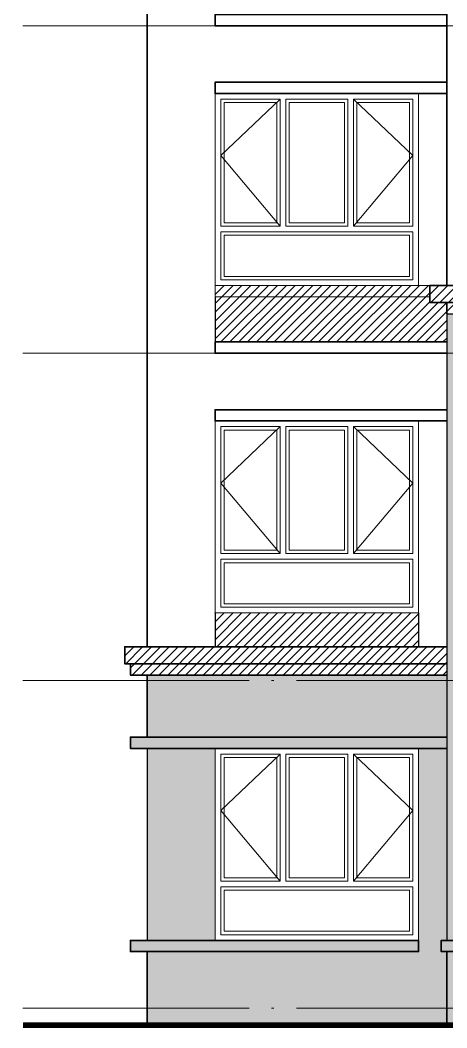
# Model space of a CAD drawing. Extents: x -518115 to 790560, y -210384 to 1628073.
# Drawn here: x 419392 to 423167, y 123274 to 132199 of the extents above; entities that cross this region are included whole.
import ezdxf

# ---------------------------------------------------------------- set-up
doc = ezdxf.new("R2010")
doc.units = 0
doc.header["$LTSCALE"] = 1000
doc.header["$MEASUREMENT"] = 0
doc.linetypes.add('DOTE', pattern=[2.4200000000000004, 2, -0.2, 0.02, -0.2])
for name, color, linetype in [('3-剖面填充（细）', 250, 'Continuous'), ('5-平立面看线1', 45, 'Continuous'), ('看线', 251, 'Continuous')]:
    doc.layers.add(name, color=color, linetype=linetype)
for name, color, linetype, lineweight in [('DOTE', 19, 'DOTE', 9), ('WINDOW', 144, 'Continuous', 15), ('立面-中轮廓线', 213, 'Continuous', 35), ('立面-普通轮廓', 7, 'Continuous', 18), ('立面-窗开启线', 250, 'Continuous', 13)]:
    doc.layers.add(name, color=color, linetype=linetype, lineweight=lineweight)

# ---------------------------------------------------------------- blocks, each defined once
blk = doc.blocks.new('A$C6BC36758')
at = {"layer": 'WINDOW'}
for points in [[(-1750.000285381684, 1650), (-1225.000285381684, 1650), (-1225.000285381684, 525), (-1750.000285381684, 525)], [(-1175.000285381684, 1650), (-624.9999999997672, 1650), (-624.9999999997672, 525), (-1175.000285381684, 525)], [(-50, 1650), (-575, 1650), (-575, 525), (-50, 525)], [(-1750.000285381684, 475), (-50, 475), (-50, 50), (-1750.000285381684, 50)]]:
    blk.add_lwpolyline(points, close=True, dxfattribs=at)
at = {"layer": 'WINDOW', "color": 250}
for points in [[(-1720.000285381684, 1620), (-1255.000285381684, 1620), (-1255.000285381684, 555), (-1720.000285381684, 555)], [(-1145.000285381684, 1620), (-654.9999999997672, 1620), (-654.9999999997672, 555), (-1145.000285381684, 555)], [(-80, 1620), (-545, 1620), (-545, 555), (-80, 555)], [(-1720.000285381684, 445), (-80, 445), (-80, 80), (-1720.000285381684, 80)]]:
    blk.add_lwpolyline(points, close=True, dxfattribs=at)
at = {"layer": '立面-普通轮廓'}
blk.add_lwpolyline([(-1800.000285381684, 1700), (0, 1700), (0, 0), (-1800.000285381684, 0)], close=True, dxfattribs=at)
at = {"layer": '立面-窗开启线', "color": 251, "ltscale": 0.5, "true_color": 0x636466}
for points in [[(-1225.000285381684, 1650), (-1750.000285381684, 1150), (-1225.000285381684, 525)], [(-575, 1650), (-50, 1150), (-575, 525)]]:
    blk.add_lwpolyline(points, dxfattribs=at)
blk = doc.blocks.new('GDGTFHFHFGHB')
at = {"layer": '立面-中轮廓线'}
for p, q in [((420516.578702806, 38176), (420516.578702806, 35275.99999999988)), ((423166.5787371339, 38176.00000000001), (423166.5787371339, 35276.00000000003))]:
    blk.add_line(p, q, dxfattribs=at)
blk.add_lwpolyline([(423166.5787371339, 35276.00000000003), (421116.5787028348, 35275.99999999977), (421116.5787028348, 35375.99999999977), (423166.5787371339, 35375.99999999951)], dxfattribs=at)

msp = doc.modelspace()

# ---------------------------------------------------------------- hatches: boundary and pattern name
at = {"layer": '3-剖面填充（细）'}
h = msp.add_hatch(dxfattribs=at)
h.set_pattern_fill('ANSI31', color=256, scale=35)
h.set_pattern_definition([(45, (3.463355824351311e-08, 85272.63961436617), (-39.28862052967754, 39.28862052967754), [])])
h.paths.add_polyline_path([(423166.5787371685, 129698.6396143658), (423016.5787371789, 129698.6396143657), (423016.5787371789, 129848.6396143727), (421116.5787028698, 129848.6396143664), (421116.5787028698, 129348.6396143661), (423166.5787371685, 129348.6396143728)])
h = msp.add_hatch(dxfattribs=at)
h.set_pattern_fill('ANSI31', color=256, scale=35)
h.set_pattern_definition([(45, (1900.00003433344, 85272.63961436547), (-39.28862052967754, 39.28862052967754), [])])
h.paths.add_polyline_path([(423016.5787371686, 129698.6396143653), (468216.5854862838, 129698.6396143524), (468216.5854862838, 129848.6396143595), (423016.5787371686, 129848.6396143657)])
h = msp.add_hatch(dxfattribs=at)
h.set_pattern_fill('ANSI31', color=256, scale=35)
h.set_pattern_definition([(45, (2050.00003433344, 85122.63961436547), (-39.28862052967754, 39.28862052967754), [])])
h.paths.add_polyline_path([(423166.5787371686, 129598.6396143653), (468066.5854862838, 129598.6396143524), (468066.5854862838, 129698.6396143595), (423166.5787371686, 129698.6396143657)])
h = msp.add_hatch(dxfattribs=at)
h.set_pattern_fill('混凝土', color=251, scale=40)
h.set_pattern_definition([(49.99999999999999, (11914.00000003458, 99772.63961436617), (286.9040730403014, -25.10085399303804), [30, -330]), (355, (11914.00000003458, 99772.63961436617), (-55.50053344520001, 300.8768534800047), [24, -264]), (100.4514, (11937.90867203457, 99770.54787836614), (231.4037526856086, 275.7758168243814), [25.496076, -280.4568448]), (46.18420000000001, (11914.00000003458, 99852.63961436617), (426.8964194502578, -66.20760573160723), [45, -495]), (96.6356, (11949.57469803458, 99847.12229156616), (373.8650822194813, 389.6471483601767), [38.2441152, -420.6852]), (351.1842, (11914.00000003458, 99852.63961436617), (373.8647780534509, 389.6474403701299), [36, -396]), (21, (11954.00000003458, 99832.63961436617), (238.7628208473847, -161.0475562661355), [30, -330]), (326.0000000000001, (11954.00000003458, 99832.63961436617), (97.32613276863269, 290.0600180187412), [24, -264]), (71.4514, (11973.89689323458, 99819.21897196618), (336.089051432596, 129.012198683981), [25.496076, -280.4568448]), (37.50000000000001, (11914.00000003458, 99772.63961436617), (4.863942126916267, 133.1575415325246), [0, -260.8, 0, -268, 0, -265]), (7.499999999999999, (11914.00000003458, 99772.63961436617), (105.2278149768594, 157.7646847529441), [0, -152.8, 0, -254.8, 0, -101]), (327.5, (11824.80000003457, 99772.63961436617), (213.5289744689636, -9.021948693751902), [0, -100, 0, -312, 0, -414]), (317.5, (11784.80000003457, 99772.63961436617), (233.2744677369545, 40.04199293292709), [0, -130, 0, -207.2, 0, -294])])
h.paths.add_polyline_path([(447916.5786882546, 128648.6396143749), (446116.5718837513, 128648.6396143749), (446116.5718837513, 126448.6396124547), (447916.5786882546, 126448.6396124547)], flags=16)
h.paths.add_polyline_path([(455866.5784017715, 125748.639614374), (457466.5786871741, 125748.639614374), (457466.5786871741, 124048.639614374), (455866.5784017715, 124048.639614374)], flags=16)
h.paths.add_polyline_path([(455866.5786871704, 128648.639614374), (457466.5786871741, 128648.639614374), (457466.5786871741, 126948.639614374), (455866.5786871704, 126948.639614374)], flags=16)
h.paths.add_polyline_path([(454266.5786874751, 125748.6396143723), (455566.5786874744, 125748.6396143723), (455566.5786874744, 123748.6021976672), (454266.5786874751, 123748.6021976672)], flags=16)
h.paths.add_polyline_path([(454266.5786875947, 128648.6396143742), (455566.578687594, 128648.6396143742), (455566.578687594, 126448.6396143718), (454266.5786875947, 126448.6396143718)], flags=16)
h.paths.add_polyline_path([(449566.5784026236, 125748.6396143663), (449566.5784026236, 124648.6395327099), (449316.5786852357, 124648.6395327099), (449316.5786852357, 124048.639614374), (449366.5786852149, 124048.6396143948), (449366.5786852149, 123948.6396143742), (449316.5786852357, 123948.6396143742), (449316.5786851107, 124048.639613397), (453966.5787014033, 124048.639613397), (453966.5787015284, 125748.6396143741), (452466.4849851746, 125748.6396143663), (452466.4849851746, 124648.6395327099), (451666.5786880053, 124648.6395327099), (451666.5786880052, 125748.639614374)], flags=16)
h.paths.add_polyline_path([(449566.5784026236, 128648.6396143663), (449566.5784026235, 127548.6395327174), (449316.5786852357, 127548.6395327165), (449316.5786852357, 126448.6396143734), (453966.5787015284, 126448.6396143734), (453966.5787015284, 128648.6396143742), (452466.4849851746, 128648.6396143742), (452466.4849851746, 127548.6395327174), (451666.5786880053, 127548.6395327174), (451666.5786880053, 128648.6396143737)], flags=16)
h.paths.add_polyline_path([(446116.5784028727, 125748.639614374), (447916.5786882544, 125748.639614374), (447916.5786882544, 124048.639614374), (446116.5784028727, 124048.639614374)], flags=16)
h.paths.add_polyline_path([(460366.5789883212, 125748.639614374), (458766.5787029187, 125748.639614374), (458766.5787029187, 124048.639614374), (460366.5789883212, 124048.639614374)], flags=16)
h.paths.add_polyline_path([(460366.5787029223, 128648.639614374), (458766.5787029187, 128648.639614374), (458766.5787029187, 126948.639614374), (460366.5787029223, 126948.639614374)], flags=16)
h.paths.add_polyline_path([(461966.5787026176, 125748.6396143723), (460666.5787026183, 125748.6396143723), (460666.5787026183, 123748.6021976672), (461966.5787026176, 123748.6021976672)], flags=16)
h.paths.add_polyline_path([(461966.578702498, 128648.6396143742), (460666.5787024987, 128648.6396143742), (460666.5787024987, 126448.6396143718), (461966.578702498, 126448.6396143718)], flags=16)
h.paths.add_polyline_path([(466666.5789874691, 125748.6396143663), (466666.5789874691, 124648.6395327099), (466916.578704857, 124648.6395327099), (466916.578704857, 124048.639614374), (466866.5787048779, 124048.6396143948), (466866.5787048779, 123948.6396143742), (466916.578704857, 123948.6396143742), (466916.578704857, 124048.6396143659), (462266.5786885644, 124048.6396143659), (462266.5786885644, 125748.6396143741), (463766.6724049181, 125748.6396143663), (463766.6724049181, 124648.6395327099), (464566.5787020875, 124648.6395327099), (464566.5787020875, 125748.639614374)], flags=16)
h.paths.add_polyline_path([(466666.5789874691, 128648.6396143663), (466666.5789874692, 127548.6395327174), (466916.578704857, 127548.6395327165), (466916.578704857, 126448.6396143734), (462266.5786885644, 126448.6396143734), (462266.5786885644, 128648.6396143742), (463766.6724049181, 128648.6396143742), (463766.6724049181, 127548.6395327174), (464566.5787020875, 127548.6395327174), (464566.5787020875, 128648.6396143737)], flags=16)
h.paths.add_polyline_path([(470116.57898722, 125748.639614374), (468316.5787018383, 125748.639614374), (468316.5787018383, 124048.639614374), (470116.57898722, 124048.639614374)], flags=16)
h.paths.add_polyline_path([(443316.5787164532, 128648.6396143749), (445116.5855209566, 128648.6396143749), (445116.5855209566, 126448.6396124547), (443316.5787164532, 126448.6396124547)], flags=16)
h.paths.add_polyline_path([(435366.5790029363, 125748.639614374), (433766.5787175338, 125748.639614374), (433766.5787175338, 124048.639614374), (435366.5790029363, 124048.639614374)], flags=16)
h.paths.add_polyline_path([(435366.5787175375, 128648.639614374), (433766.5787175338, 128648.639614374), (433766.5787175338, 126948.639614374), (435366.5787175375, 126948.639614374)], flags=16)
h.paths.add_polyline_path([(436966.5787172327, 125748.6396143723), (435666.5787172334, 125748.6396143723), (435666.5787172334, 123748.6021976672), (436966.5787172327, 123748.6021976672)], flags=16)
h.paths.add_polyline_path([(436966.5787171131, 128648.6396143742), (435666.5787171138, 128648.6396143742), (435666.5787171138, 126448.6396143718), (436966.5787171131, 126448.6396143718)], flags=16)
h.paths.add_polyline_path([(441666.5790020843, 125748.6396143663), (441666.5790020843, 124648.6395327099), (441916.5787194722, 124648.6395327099), (441916.5787194722, 124048.639614374), (441866.578719493, 124048.6396143948), (441866.578719493, 123948.6396143742), (441916.5787194722, 123948.6396143742), (441916.5787194721, 124048.6396143662), (437266.5787031794, 124048.6396143662), (437266.5787031795, 125748.6396143741), (438766.6724195332, 125748.6396143663), (438766.6724195332, 124648.6395327099), (439566.5787167026, 124648.6395327099), (439566.5787167026, 125748.639614374)], flags=16)
h.paths.add_polyline_path([(441666.5790020843, 128648.6396143663), (441666.5790020843, 127548.6395327174), (441916.5787194722, 127548.6395327165), (441916.5787194722, 126448.6396143734), (437266.5787031795, 126448.6396143734), (437266.5787031795, 128648.6396143742), (438766.6724195332, 128648.6396143742), (438766.6724195332, 127548.6395327174), (439566.5787167026, 127548.6395327174), (439566.5787167026, 128648.6396143737)], flags=16)
h.paths.add_polyline_path([(445116.5790018351, 125748.639614374), (443316.5787164535, 125748.639614374), (443316.5787164535, 124048.639614374), (445116.5790018351, 124048.639614374)], flags=16)
h.paths.add_polyline_path([(430866.5784163867, 125748.639614374), (432466.5787017892, 125748.639614374), (432466.5787017892, 124048.639614374), (430866.5784163867, 124048.639614374)], flags=16)
h.paths.add_polyline_path([(430866.5787017855, 128648.639614374), (432466.5787017892, 128648.639614374), (432466.5787017892, 126948.639614374), (430866.5787017855, 126948.639614374)], flags=16)
h.paths.add_polyline_path([(429266.5787020902, 125748.6396143723), (430566.5787020896, 125748.6396143723), (430566.5787020896, 123748.6021976672), (429266.5787020902, 123748.6021976672)], flags=16)
h.paths.add_polyline_path([(429266.5787022099, 128648.6396143742), (430566.5787022092, 128648.6396143742), (430566.5787022092, 126448.6396143718), (429266.5787022099, 126448.6396143718)], flags=16)
h.paths.add_polyline_path([(424566.5784172387, 125748.6396143663), (424566.5784172387, 124648.6395327099), (424316.5786998508, 124648.6395327099), (424316.5786998508, 124048.639614374), (424366.57869983, 124048.6396143948), (424366.57869983, 123948.6396143742), (424316.5786998508, 123948.6396143742), (424316.5786997258, 124048.639613397), (428966.5787160185, 124048.639613397), (428966.5787161435, 125748.6396143741), (427466.4849997897, 125748.6396143663), (427466.4849997897, 124648.6395327099), (426666.5787026204, 124648.6395327099), (426666.5787026203, 125748.639614374)], flags=16)
h.paths.add_polyline_path([(424566.5784172387, 128648.6396143663), (424566.5784172387, 127548.6395327174), (424316.5786998508, 127548.6395327165), (424316.5786998508, 126448.6396143734), (428966.5787161435, 126448.6396143734), (428966.5787161435, 128648.6396143742), (427466.4849997897, 128648.6396143742), (427466.4849997897, 127548.6395327174), (426666.5787026204, 127548.6395327174), (426666.5787026204, 128648.6396143737)], flags=16)
h.paths.add_polyline_path([(421116.5784174878, 125748.639614374), (422916.5787028695, 125748.639614374), (422916.5787028695, 124048.639614374), (421116.5784174878, 124048.639614374)], flags=16)
h.paths.add_polyline_path([(420516.5785601498, 126398.6396143736), (420516.5785601498, 125848.639614374), (420366.5788455314, 125848.639614374), (420366.5788455314, 125748.639614374), (420516.5788455313, 125748.639614374), (420516.5788455313, 124048.639614374), (420366.5787028406, 124048.639614374), (420366.5787028406, 123948.639614374), (420516.5787406973, 123948.6396056378), (420516.5787028406, 123298.6396143736), (470716.5787021723, 123298.6396143736), (470716.5787021724, 123948.639614374), (470866.5855206116, 123948.639614374), (470866.5855206116, 124048.639614374), (470716.5787021723, 124048.639614374), (470716.5855206116, 125748.639614374), (470866.5853779208, 125748.639614374), (470866.5853779208, 125848.639614374), (470716.5855206116, 125848.639614374), (470716.578844558, 126398.6396143736), (468066.5786675394, 126398.6396143736), (468066.5786675394, 129598.6396143731), (423166.5787371685, 129598.6396143731), (423166.5787371685, 126398.6396143736)])
h = msp.add_hatch(dxfattribs=at)
h.set_pattern_fill('ANSI31', color=256, scale=35)
h.set_pattern_definition([(45, (3.463355824351311e-08, 82372.63961436617), (-39.28862052967754, 39.28862052967754), [])])
h.paths.add_polyline_path([(421116.5787028698, 126648.6396143662), (422916.5787028697, 126648.6396143664), (422916.5787028697, 126948.6396143734), (421116.5787028698, 126948.6396143664)])
h = msp.add_hatch(dxfattribs=at)
h.set_pattern_fill('ANSI31', color=256, scale=35)
h.set_pattern_definition([(45, (-800.0001426851959, 82072.63961436594), (-39.28862052967754, 39.28862052967754), [])])
h.paths.add_polyline_path([(420316.5785601499, 126498.6396143662), (420366.5785601499, 126498.6396143662), (420366.5785601498, 126398.6396143666), (423166.5787371685, 126398.6396143658), (423166.5787371685, 126648.6396143658), (420316.5785601499, 126648.6396143662)])

# ---------------------------------------------------------------- linework, layer by layer
for p, q in [((421116.5787028697, 129748.6396143664), (421116.5787028695, 129348.6396143659)), ((423166.5787371685, 129598.6396143657), (468066.5854862838, 129598.6396143657)), ((421116.5784174878, 126948.6396143665), (421116.5787028695, 126648.6396143662)), ((422916.5787028695, 126948.6396143665), (422916.5787028695, 126648.6396143646))]:
    msp.add_line(p, q, dxfattribs=at)
at = {"layer": '5-平立面看线1', "color": 1, "ltscale": 0.8, "const_width": 50}
msp.add_lwpolyline([(471816.5787018674, 123298.6396143662), (419416.5787028405, 123298.6396143662)], dxfattribs=at)
at = {"layer": 'DOTE', "linetype": 'DOTE'}
for p, q in [((419416.5787028407, 132148.6396143662), (471816.5787018674, 132148.6396143663)), ((419416.5787028407, 129248.6396143662), (471816.5787018674, 129248.6396143663)), ((419416.5787028407, 126348.6396143662), (471816.5787018674, 126348.6396143663)), ((419416.5787028407, 123448.6396143662), (471816.5787018674, 123448.6396143663))]:
    msp.add_line(p, q, dxfattribs=at)
at = {"layer": '看线', "color": 30}
msp.add_line((420516.5788455314, 125748.6396143665), (420516.5787465214, 124048.6396143665), dxfattribs=at)
msp.add_lwpolyline([(423166.5787371685, 129598.6396143657), (423166.5787371685, 124048.6396143665)], dxfattribs=at)
at = {"layer": '立面-中轮廓线'}
for p, q in [((420516.5787028406, 132148.6396143662), (420516.5787028406, 129248.6396143661)), ((423166.5787371685, 132148.6396143662), (423166.5787371685, 129848.6396143657)), ((420516.5787028406, 129248.6396143662), (420516.5787028406, 126648.6396143662))]:
    msp.add_line(p, q, dxfattribs=at)
at = {"layer": '立面-中轮廓线', "color": 2}
for p, q in [((423016.5787371685, 129698.6396143657), (443216.5786821545, 129698.6396143579)), ((420316.5785601498, 126648.6396143662), (423166.5787371685, 126648.6396143662)), ((420316.5785601498, 126498.6396143662), (423166.5787371685, 126498.6396143662)), ((420516.5785601498, 126398.6396143662), (423166.5787371685, 126398.6396143662)), ((420516.5787028406, 125848.6396143665), (423166.5787371685, 125848.6396143663)), ((420516.5787028406, 125748.6396143665), (423166.5787371685, 125748.6396143656)), ((420516.5787406974, 123948.6396143665), (420516.5787028406, 123298.6396143662))]:
    msp.add_line(p, q, dxfattribs=at)
at = {"layer": '立面-中轮廓线'}
for points in [[(423166.5787371685, 131548.6396143656), (421116.5787028694, 131548.6396143663), (421116.5787028694, 131648.6396143663), (423166.5787371685, 131648.6396143663)], [(423166.5787371685, 129248.6396143662), (421116.5787028694, 129248.6396143659), (421116.5787028694, 129348.6396143659), (423166.5787371685, 129348.6396143657)], [(423166.5787371685, 128648.6396143656), (421116.5787028694, 128648.6396143663), (421116.5787028694, 128748.6396143663), (423166.5787371685, 128748.6396143663)]]:
    msp.add_lwpolyline(points, dxfattribs=at)
at = {"layer": '立面-中轮廓线', "color": 2}
for points in [[(443066.5786821545, 129598.6396143657), (443066.5786821545, 129698.6396143657), (443216.5786821545, 129698.6396143657), (443216.5786821546, 129848.6396143657), (423016.5787371685, 129848.6396143657), (423016.5787371685, 129698.6396143657), (423166.5787371685, 129698.6396143657), (423166.5787371685, 129598.6396143657)], [(420516.5785601498, 126648.6396143662), (420316.5785601498, 126648.6396143662), (420316.5785601498, 126498.6396143662), (420366.5785601498, 126498.6396143662), (420366.5785601498, 126398.6396143662), (420516.5785601498, 126398.6396143662), (420516.5788455314, 125848.6396143665), (420366.5788455314, 125848.6396143665), (420366.5788455314, 125748.6396143665), (420516.5788455314, 125748.6396143665)], [(422916.5787028667, 124048.6396143665), (420366.5787028406, 124048.6396143665), (420366.5787028406, 123948.6396143665), (422916.5787029084, 123948.6396143668), (422916.5787028667, 124048.6396143665)], [(423166.5787371685, 123948.6396143665), (423166.5787371685, 123298.6396143662)]]:
    msp.add_lwpolyline(points, dxfattribs=at)
msp.add_lwpolyline([(424366.57869983, 124048.6396143665), (423116.5787147628, 124048.6396143665), (423116.5787147628, 123948.6396143665), (424366.5786998717, 123948.6396143668)], close=True, dxfattribs=at)
at = {"layer": '立面-普通轮廓'}
for points in [[(421116.5718983631, 129848.6396143663), (421116.5718983631, 129748.6396143664)], [(421116.5787028697, 129848.6396143664), (423016.5787371476, 129848.6396143665), (423016.5787371893, 129748.6396143668), (421116.5787028697, 129748.6396143664)]]:
    msp.add_lwpolyline(points, dxfattribs=at)

# ---------------------------------------------------------------- block references
for name, p in [('GDGTFHFHFGHB', (3.457535058259964e-08, 96872.63961436617)), ('A$C6BC36758', (422916.5787028695, 129848.6396143665)), ('A$C6BC36758', (422916.5787028695, 126948.6396143665)), ('A$C6BC36758', (422916.5787028695, 124048.6396143665))]:
    msp.add_blockref(name, p)

doc.saveas('drawing.dxf')
